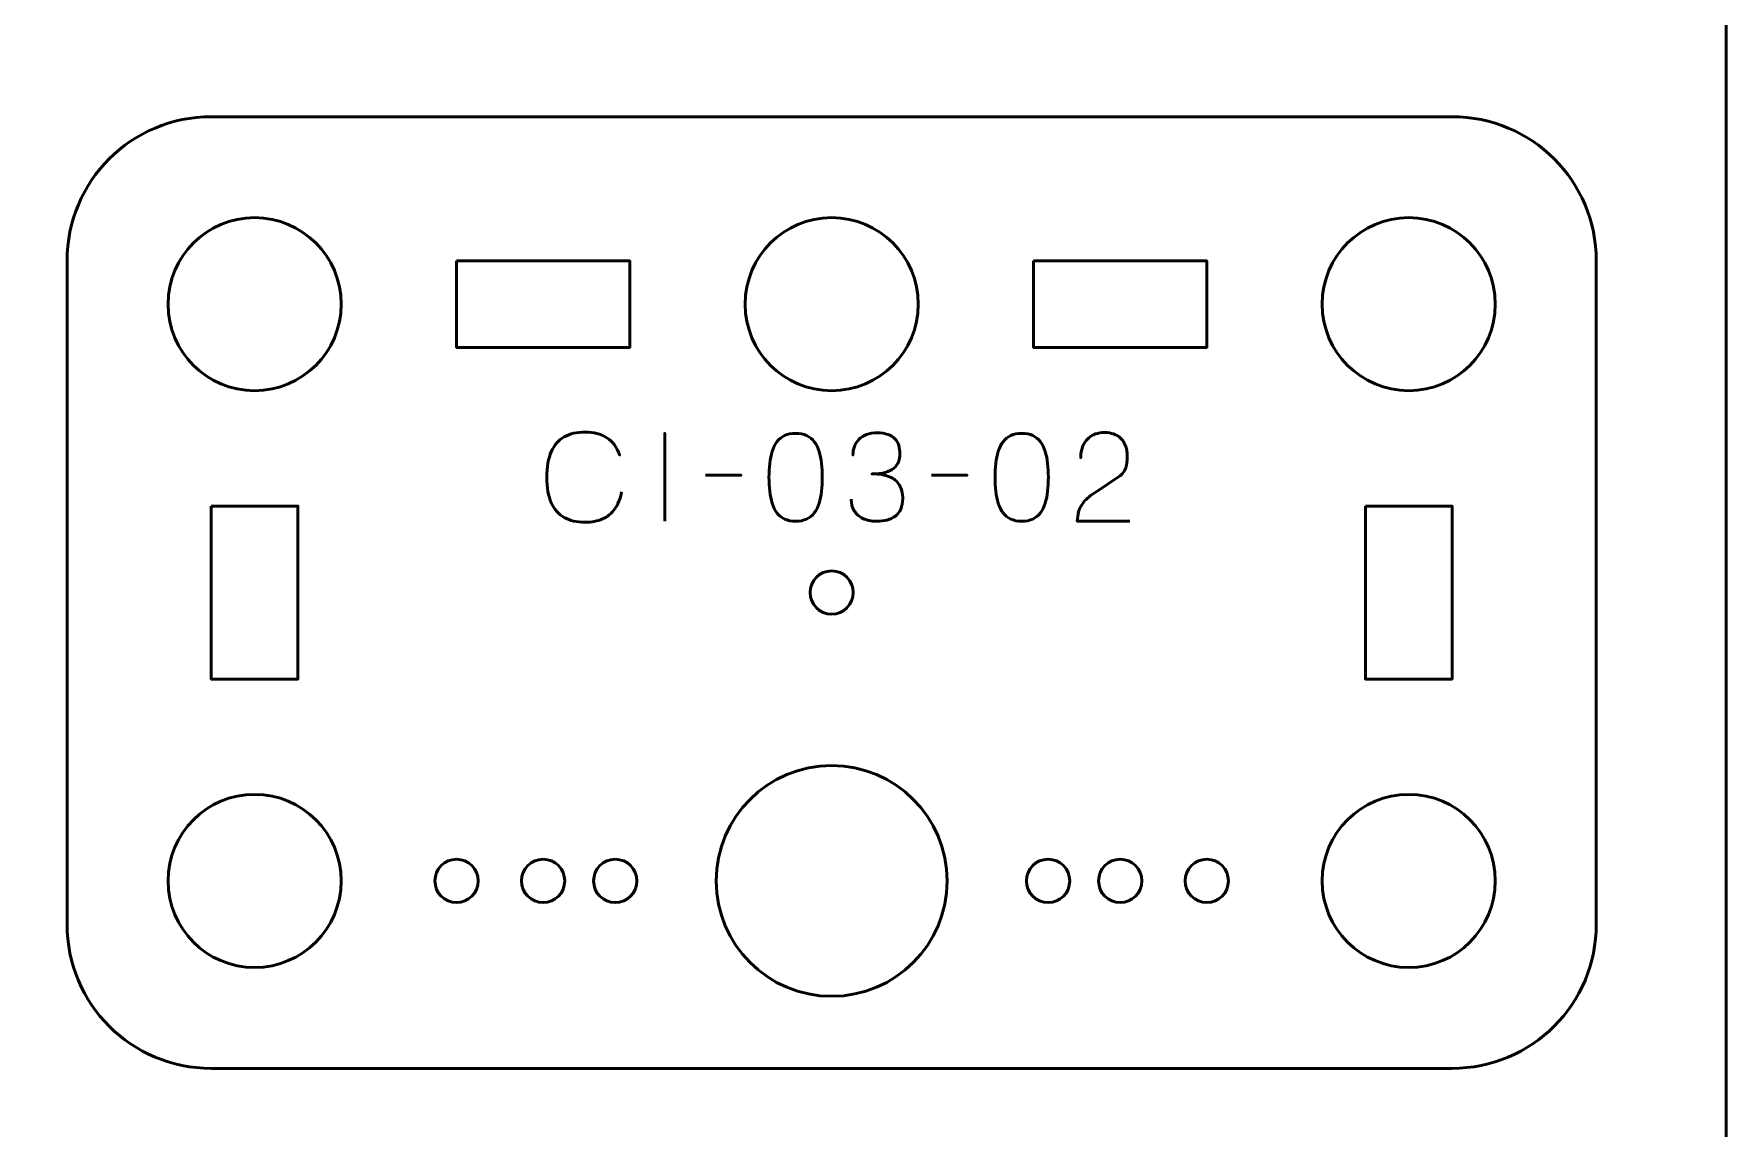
# Model space of a CAD drawing. Header units: centimetres. Extents: x -21 to 0, y -29.7 to 0.
# Drawn here: x -5.87 to 0, y -19.51 to -15.71 of the extents above; entities that cross this region are included whole.
import ezdxf

# ---------------------------------------------------------------- set-up
doc = ezdxf.new("R2010")
doc.units = ezdxf.units.CM
doc.header["$MEASUREMENT"] = 0
doc.layers.add('Layer 1', color=7, linetype='Continuous')

msp = doc.modelspace()

# ---------------------------------------------------------------- linework, layer by layer
at = {"layer": 'Layer 1', "color": 250, "lineweight": 53}
msp.add_ellipse((-3.1, -18.65), major_axis=(0, 0.4), ratio=1, dxfattribs=at)
at = {"layer": 'Layer 1', "color": 22, "lineweight": 53}
msp.add_open_spline([(-21.00003, -29.19995), (-21.00003, -29.19995), (-21.00003, -0.49992), (-21.00003, -0.49992), (-21.00003, -0.49992), (-21.00003, -0.22295), (-20.77694, 0.00004), (-20.49994, 0.00004), (-20.49994, 0.00004), (-20.49994, 0.00004), (-0.50008, 0.00004), (-0.50008, 0.00004), (-0.50008, 0.00004), (-0.22294, 0.00004), (0.00002, -0.22295), (0.00002, -0.49992), (0.00002, -0.49992), (0.00002, -0.49992), (0.00002, -29.19995), (0.00002, -29.19995), (0.00002, -29.19995), (0.00002, -29.47695), (-0.22294, -29.70004), (-0.50008, -29.70004), (-0.50008, -29.70004), (-0.50008, -29.70004), (-20.49994, -29.70004), (-20.49994, -29.70004), (-20.49994, -29.70004), (-20.77694, -29.70004), (-21.00003, -29.47695), (-21.00003, -29.19995)], degree=3, knots=[0, 0, 0, 0, 0.125, 0.125, 0.125, 0.125, 0.25, 0.25, 0.25, 0.25, 0.375, 0.375, 0.375, 0.375, 0.5, 0.5, 0.5, 0.5, 0.625, 0.625, 0.625, 0.625, 0.75, 0.75, 0.75, 0.75, 0.875, 0.875, 0.875, 0.875, 1, 1, 1, 1], dxfattribs=at)
at = {"layer": 'Layer 1', "color": 2, "lineweight": 53}
msp.add_open_spline([(-5.24994, -15.99997), (-5.24994, -15.99997), (-0.95007, -15.99997), (-0.95007, -15.99997), (-0.95007, -15.99997), (-0.67293, -15.99997), (-0.44997, -16.22306), (-0.44997, -16.50006), (-0.44997, -16.50006), (-0.44997, -16.50006), (-0.44997, -18.79993), (-0.44997, -18.79993), (-0.44997, -18.79993), (-0.44997, -19.07707), (-0.67293, -19.30003), (-0.95007, -19.30003), (-0.95007, -19.30003), (-0.95007, -19.30003), (-5.24994, -19.30003), (-5.24994, -19.30003), (-5.24994, -19.30003), (-5.52694, -19.30003), (-5.75003, -19.07707), (-5.75003, -18.79993), (-5.75003, -18.79993), (-5.75003, -18.79993), (-5.75003, -16.50006), (-5.75003, -16.50006), (-5.75003, -16.50006), (-5.75003, -16.22306), (-5.52694, -15.99997), (-5.24994, -15.99997)], degree=3, knots=[0, 0, 0, 0, 0.125, 0.125, 0.125, 0.125, 0.25, 0.25, 0.25, 0.25, 0.375, 0.375, 0.375, 0.375, 0.5, 0.5, 0.5, 0.5, 0.625, 0.625, 0.625, 0.625, 0.75, 0.75, 0.75, 0.75, 0.875, 0.875, 0.875, 0.875, 1, 1, 1, 1], dxfattribs=at)
at = {"layer": 'Layer 1', "lineweight": 53}
for points in [[(-4.8, -16.65), (-4.8, -16.81577), (-4.93423, -16.95), (-5.10001, -16.95), (-5.10001, -16.95), (-5.26567, -16.95), (-5.40001, -16.81577), (-5.40001, -16.65), (-5.40001, -16.65), (-5.40001, -16.48433), (-5.26567, -16.34999), (-5.10001, -16.34999), (-5.10001, -16.34999), (-4.93423, -16.34999), (-4.8, -16.48433), (-4.8, -16.65)], [(-2.79993, -16.65), (-2.79993, -16.81577), (-2.9343, -16.95), (-3.09993, -16.95), (-3.09993, -16.95), (-3.2657, -16.95), (-3.39993, -16.81577), (-3.39993, -16.65), (-3.39993, -16.65), (-3.39993, -16.48433), (-3.2657, -16.34999), (-3.09993, -16.34999), (-3.09993, -16.34999), (-2.9343, -16.34999), (-2.79993, -16.48433), (-2.79993, -16.65)], [(-0.8, -16.65), (-0.8, -16.81577), (-0.93433, -16.95), (-1.1, -16.95), (-1.1, -16.95), (-1.26563, -16.95), (-1.4, -16.81577), (-1.4, -16.65), (-1.4, -16.65), (-1.4, -16.48433), (-1.26563, -16.34999), (-1.1, -16.34999), (-1.1, -16.34999), (-0.93433, -16.34999), (-0.8, -16.48433), (-0.8, -16.65)], [(-4.39999, -16.50006), (-4.39999, -16.50006), (-3.79998, -16.50006), (-3.79998, -16.50006), (-3.79998, -16.50006), (-3.79998, -16.50006), (-3.79998, -16.80007), (-3.79998, -16.80007), (-3.79998, -16.80007), (-3.79998, -16.80007), (-4.39999, -16.80007), (-4.39999, -16.80007), (-4.39999, -16.80007), (-4.39999, -16.80007), (-4.39999, -16.50006), (-4.39999, -16.50006)], [(-2.40002, -16.50006), (-2.40002, -16.50006), (-1.80002, -16.50006), (-1.80002, -16.50006), (-1.80002, -16.50006), (-1.80002, -16.50006), (-1.80002, -16.80007), (-1.80002, -16.80007), (-1.80002, -16.80007), (-1.80002, -16.80007), (-2.40002, -16.80007), (-2.40002, -16.80007), (-2.40002, -16.80007), (-2.40002, -16.80007), (-2.40002, -16.50006), (-2.40002, -16.50006)], [(-5.24994, -17.35001), (-5.24994, -17.35001), (-4.94993, -17.35001), (-4.94993, -17.35001), (-4.94993, -17.35001), (-4.94993, -17.35001), (-4.94993, -17.95002), (-4.94993, -17.95002), (-4.94993, -17.95002), (-4.94993, -17.95002), (-5.24994, -17.95002), (-5.24994, -17.95002), (-5.24994, -17.95002), (-5.24994, -17.95002), (-5.24994, -17.35001), (-5.24994, -17.35001)], [(-1.25007, -17.35001), (-1.25007, -17.35001), (-0.95007, -17.35001), (-0.95007, -17.35001), (-0.95007, -17.35001), (-0.95007, -17.35001), (-0.95007, -17.95002), (-0.95007, -17.95002), (-0.95007, -17.95002), (-0.95007, -17.95002), (-1.25007, -17.95002), (-1.25007, -17.95002), (-1.25007, -17.95002), (-1.25007, -17.95002), (-1.25007, -17.35001), (-1.25007, -17.35001)], [(-4.8, -18.65007), (-4.8, -18.8157), (-4.93423, -18.95007), (-5.10001, -18.95007), (-5.10001, -18.95007), (-5.26567, -18.95007), (-5.40001, -18.8157), (-5.40001, -18.65007), (-5.40001, -18.65007), (-5.40001, -18.4843), (-5.26567, -18.35007), (-5.10001, -18.35007), (-5.10001, -18.35007), (-4.93423, -18.35007), (-4.8, -18.4843), (-4.8, -18.65007)], [(-0.8, -18.65007), (-0.8, -18.8157), (-0.93433, -18.95007), (-1.1, -18.95007), (-1.1, -18.95007), (-1.26563, -18.95007), (-1.4, -18.8157), (-1.4, -18.65007), (-1.4, -18.65007), (-1.4, -18.4843), (-1.26563, -18.35007), (-1.1, -18.35007), (-1.1, -18.35007), (-0.93433, -18.35007), (-0.8, -18.4843), (-0.8, -18.65007)]]:
    msp.add_open_spline(points, degree=3, knots=[0, 0, 0, 0, 0.25, 0.25, 0.25, 0.25, 0.5, 0.5, 0.5, 0.5, 0.75, 0.75, 0.75, 0.75, 1, 1, 1, 1], dxfattribs=at)
at = {"layer": 'Layer 1', "color": 30, "lineweight": 53}
for points, knots in [([(-3.82816, -17.30037), (-3.83268, -17.32457), (-3.84058, -17.34454), (-3.85166, -17.3602), (-3.85166, -17.3602), (-3.8628, -17.3758), (-3.87706, -17.38737), (-3.89441, -17.39492), (-3.89441, -17.39492), (-3.9117, -17.40247), (-3.93202, -17.40628), (-3.95516, -17.40621), (-3.95516, -17.40621), (-3.98331, -17.40628), (-4.00723, -17.40084), (-4.02685, -17.38977), (-4.02685, -17.38977), (-4.04646, -17.37876), (-4.06142, -17.36176), (-4.07172, -17.33869), (-4.07172, -17.33869), (-4.08202, -17.31561), (-4.08717, -17.28605), (-4.08724, -17.25), (-4.08724, -17.25), (-4.08717, -17.21409), (-4.08202, -17.18459), (-4.07172, -17.16152), (-4.07172, -17.16152), (-4.06142, -17.13845), (-4.04646, -17.12138), (-4.02685, -17.1103), (-4.02685, -17.1103), (-4.00723, -17.09922), (-3.98331, -17.09372), (-3.95516, -17.09379), (-3.95516, -17.09379), (-3.92503, -17.09372), (-3.89978, -17.10014), (-3.87946, -17.11305), (-3.87946, -17.11305), (-3.85921, -17.12596), (-3.84432, -17.14593), (-3.83494, -17.17295), (-3.83494, -17.17295), (-3.84432, -17.14593), (-3.85921, -17.12596), (-3.87946, -17.11305), (-3.87946, -17.11305), (-3.89978, -17.10014), (-3.92503, -17.09372), (-3.95516, -17.09379), (-3.95516, -17.09379), (-3.98331, -17.09372), (-4.00723, -17.09922), (-4.02685, -17.1103), (-4.02685, -17.1103), (-4.04646, -17.12138), (-4.06142, -17.13845), (-4.07172, -17.16152), (-4.07172, -17.16152), (-4.08202, -17.18459), (-4.08717, -17.21409), (-4.08724, -17.25), (-4.08724, -17.25), (-4.08717, -17.28605), (-4.08202, -17.31561), (-4.07172, -17.33869), (-4.07172, -17.33869), (-4.06142, -17.36176), (-4.04646, -17.37876), (-4.02685, -17.38977), (-4.02685, -17.38977), (-4.00723, -17.40084), (-3.98331, -17.40628), (-3.95516, -17.40621), (-3.95516, -17.40621), (-3.93202, -17.40628), (-3.9117, -17.40247), (-3.89441, -17.39492), (-3.89441, -17.39492), (-3.87706, -17.38737), (-3.8628, -17.3758), (-3.85166, -17.3602), (-3.85166, -17.3602), (-3.84058, -17.34454), (-3.83268, -17.32457), (-3.82816, -17.30037)], [0, 0, 0, 0, 0.0454545, 0.0454545, 0.0454545, 0.0454545, 0.0909091, 0.0909091, 0.0909091, 0.0909091, 0.1363636, 0.1363636, 0.1363636, 0.1363636, 0.1818182, 0.1818182, 0.1818182, 0.1818182, 0.2272727, 0.2272727, 0.2272727, 0.2272727, 0.2727273, 0.2727273, 0.2727273, 0.2727273, 0.3181818, 0.3181818, 0.3181818, 0.3181818, 0.3636364, 0.3636364, 0.3636364, 0.3636364, 0.4090909, 0.4090909, 0.4090909, 0.4090909, 0.4545455, 0.4545455, 0.4545455, 0.4545455, 0.5, 0.5, 0.5, 0.5, 0.5454545, 0.5454545, 0.5454545, 0.5454545, 0.5909091, 0.5909091, 0.5909091, 0.5909091, 0.6363636, 0.6363636, 0.6363636, 0.6363636, 0.6818182, 0.6818182, 0.6818182, 0.6818182, 0.7272727, 0.7272727, 0.7272727, 0.7272727, 0.7727273, 0.7727273, 0.7727273, 0.7727273, 0.8181818, 0.8181818, 0.8181818, 0.8181818, 0.8636364, 0.8636364, 0.8636364, 0.8636364, 0.9090909, 0.9090909, 0.9090909, 0.9090909, 0.9545455, 0.9545455, 0.9545455, 0.9545455, 1, 1, 1, 1]), ([(-3.6783, -17.40282), (-3.6783, -17.40282), (-3.6783, -17.0976), (-3.6783, -17.0976), (-3.6783, -17.0976), (-3.6783, -17.0976), (-3.6783, -17.40282), (-3.6783, -17.40282)], [0, 0, 0, 0, 0.5, 0.5, 0.5, 0.5, 1, 1, 1, 1]), ([(-3.22491, -17.40282), (-3.2101, -17.40275), (-3.19733, -17.40014), (-3.18667, -17.39506), (-3.18667, -17.39506), (-3.17609, -17.38998), (-3.16727, -17.38271), (-3.16022, -17.37347), (-3.16022, -17.37347), (-3.15323, -17.36416), (-3.14773, -17.35315), (-3.14364, -17.34045), (-3.14364, -17.34045), (-3.13961, -17.32775), (-3.13672, -17.31385), (-3.1351, -17.29861), (-3.1351, -17.29861), (-3.1334, -17.28337), (-3.13256, -17.26735), (-3.13263, -17.25042), (-3.13263, -17.25042), (-3.13256, -17.23356), (-3.1334, -17.21754), (-3.1351, -17.20237), (-3.1351, -17.20237), (-3.13672, -17.1872), (-3.13961, -17.17323), (-3.14364, -17.16053), (-3.14364, -17.16053), (-3.14773, -17.1479), (-3.15323, -17.1369), (-3.16022, -17.12751), (-3.16022, -17.12751), (-3.16727, -17.1182), (-3.17609, -17.11093), (-3.18667, -17.10585), (-3.18667, -17.10585), (-3.19733, -17.1007), (-3.2101, -17.09809), (-3.22491, -17.09802), (-3.22491, -17.09802), (-3.23973, -17.09809), (-3.2525, -17.1007), (-3.26316, -17.10585), (-3.26316, -17.10585), (-3.27374, -17.11093), (-3.28256, -17.1182), (-3.28961, -17.12751), (-3.28961, -17.12751), (-3.2966, -17.1369), (-3.3021, -17.1479), (-3.30619, -17.16053), (-3.30619, -17.16053), (-3.31022, -17.17323), (-3.31311, -17.1872), (-3.31473, -17.20237), (-3.31473, -17.20237), (-3.31642, -17.21754), (-3.31727, -17.23356), (-3.3172, -17.25042), (-3.3172, -17.25042), (-3.31727, -17.26735), (-3.31642, -17.28337), (-3.31473, -17.29861), (-3.31473, -17.29861), (-3.31311, -17.31385), (-3.31022, -17.32775), (-3.30619, -17.34045), (-3.30619, -17.34045), (-3.3021, -17.35315), (-3.2966, -17.36416), (-3.28961, -17.37347), (-3.28961, -17.37347), (-3.28256, -17.38271), (-3.27374, -17.38998), (-3.26316, -17.39506), (-3.26316, -17.39506), (-3.2525, -17.40014), (-3.23973, -17.40275), (-3.22491, -17.40282)], [0, 0, 0, 0, 0.05, 0.05, 0.05, 0.05, 0.1, 0.1, 0.1, 0.1, 0.15, 0.15, 0.15, 0.15, 0.2, 0.2, 0.2, 0.2, 0.25, 0.25, 0.25, 0.25, 0.3, 0.3, 0.3, 0.3, 0.35, 0.35, 0.35, 0.35, 0.4, 0.4, 0.4, 0.4, 0.45, 0.45, 0.45, 0.45, 0.5, 0.5, 0.5, 0.5, 0.55, 0.55, 0.55, 0.55, 0.6, 0.6, 0.6, 0.6, 0.65, 0.65, 0.65, 0.65, 0.7, 0.7, 0.7, 0.7, 0.75, 0.75, 0.75, 0.75, 0.8, 0.8, 0.8, 0.8, 0.85, 0.85, 0.85, 0.85, 0.9, 0.9, 0.9, 0.9, 0.95, 0.95, 0.95, 0.95, 1, 1, 1, 1]), ([(-3.22491, -17.40282), (-3.2101, -17.40275), (-3.19733, -17.40014), (-3.18667, -17.39506), (-3.18667, -17.39506), (-3.17609, -17.38998), (-3.16727, -17.38271), (-3.16022, -17.37347), (-3.16022, -17.37347), (-3.15323, -17.36416), (-3.14773, -17.35315), (-3.14364, -17.34045), (-3.14364, -17.34045), (-3.13961, -17.32775), (-3.13672, -17.31385), (-3.1351, -17.29861), (-3.1351, -17.29861), (-3.1334, -17.28337), (-3.13256, -17.26735), (-3.13263, -17.25042), (-3.13263, -17.25042), (-3.13256, -17.23356), (-3.1334, -17.21754), (-3.1351, -17.20237), (-3.1351, -17.20237), (-3.13672, -17.1872), (-3.13961, -17.17323), (-3.14364, -17.16053), (-3.14364, -17.16053), (-3.14773, -17.1479), (-3.15323, -17.1369), (-3.16022, -17.12751), (-3.16022, -17.12751), (-3.16727, -17.1182), (-3.17609, -17.11093), (-3.18667, -17.10585), (-3.18667, -17.10585), (-3.19733, -17.1007), (-3.2101, -17.09809), (-3.22491, -17.09802), (-3.22491, -17.09802), (-3.23973, -17.09809), (-3.2525, -17.1007), (-3.26316, -17.10585), (-3.26316, -17.10585), (-3.27374, -17.11093), (-3.28256, -17.1182), (-3.28961, -17.12751), (-3.28961, -17.12751), (-3.2966, -17.1369), (-3.3021, -17.1479), (-3.30619, -17.16053), (-3.30619, -17.16053), (-3.31022, -17.17323), (-3.31311, -17.1872), (-3.31473, -17.20237), (-3.31473, -17.20237), (-3.31642, -17.21754), (-3.31727, -17.23356), (-3.3172, -17.25042), (-3.3172, -17.25042), (-3.31727, -17.26735), (-3.31642, -17.28337), (-3.31473, -17.29861), (-3.31473, -17.29861), (-3.31311, -17.31385), (-3.31022, -17.32775), (-3.30619, -17.34045), (-3.30619, -17.34045), (-3.3021, -17.35315), (-3.2966, -17.36416), (-3.28961, -17.37347), (-3.28961, -17.37347), (-3.28256, -17.38271), (-3.27374, -17.38998), (-3.26316, -17.39506), (-3.26316, -17.39506), (-3.2525, -17.40014), (-3.23973, -17.40275), (-3.22491, -17.40282)], [0, 0, 0, 0, 0.05, 0.05, 0.05, 0.05, 0.1, 0.1, 0.1, 0.1, 0.15, 0.15, 0.15, 0.15, 0.2, 0.2, 0.2, 0.2, 0.25, 0.25, 0.25, 0.25, 0.3, 0.3, 0.3, 0.3, 0.35, 0.35, 0.35, 0.35, 0.4, 0.4, 0.4, 0.4, 0.45, 0.45, 0.45, 0.45, 0.5, 0.5, 0.5, 0.5, 0.55, 0.55, 0.55, 0.55, 0.6, 0.6, 0.6, 0.6, 0.65, 0.65, 0.65, 0.65, 0.7, 0.7, 0.7, 0.7, 0.75, 0.75, 0.75, 0.75, 0.8, 0.8, 0.8, 0.8, 0.85, 0.85, 0.85, 0.85, 0.9, 0.9, 0.9, 0.9, 0.95, 0.95, 0.95, 0.95, 1, 1, 1, 1]), ([(-3.0323, -17.3262), (-3.03223, -17.34144), (-3.0287, -17.3547), (-3.02172, -17.3662), (-3.02172, -17.3662), (-3.01473, -17.37763), (-3.00478, -17.38659), (-2.9918, -17.39301), (-2.9918, -17.39301), (-2.97882, -17.39943), (-2.96323, -17.40268), (-2.94509, -17.40282), (-2.94509, -17.40282), (-2.93148, -17.40282), (-2.91913, -17.40141), (-2.90791, -17.39845), (-2.90791, -17.39845), (-2.89676, -17.39548), (-2.88717, -17.3909), (-2.87905, -17.38462), (-2.87905, -17.38462), (-2.87094, -17.37834), (-2.86473, -17.37022), (-2.86029, -17.36035), (-2.86029, -17.36035), (-2.85591, -17.3504), (-2.85373, -17.33847), (-2.85366, -17.3245), (-2.85366, -17.3245), (-2.85358, -17.30588), (-2.85739, -17.29014), (-2.86494, -17.27737), (-2.86494, -17.27737), (-2.87249, -17.2646), (-2.88421, -17.25501), (-2.89994, -17.24845), (-2.89994, -17.24845), (-2.91567, -17.24188), (-2.93585, -17.23857), (-2.96033, -17.23857), (-2.96033, -17.23857), (-2.94206, -17.23864), (-2.92675, -17.23695), (-2.91426, -17.23349), (-2.91426, -17.23349), (-2.90184, -17.23003), (-2.8919, -17.22516), (-2.88442, -17.21881), (-2.88442, -17.21881), (-2.87694, -17.21253), (-2.87151, -17.20505), (-2.86826, -17.19645), (-2.86826, -17.19645), (-2.86494, -17.18791), (-2.86332, -17.17853), (-2.86339, -17.1683), (-2.86339, -17.1683), (-2.86332, -17.15806), (-2.86473, -17.14861), (-2.86755, -17.13986), (-2.86755, -17.13986), (-2.87031, -17.13111), (-2.87482, -17.12342), (-2.88096, -17.11686), (-2.88096, -17.11686), (-2.8871, -17.1103), (-2.89521, -17.10515), (-2.90516, -17.10148), (-2.90516, -17.10148), (-2.91518, -17.09781), (-2.92739, -17.09598), (-2.94171, -17.09591), (-2.94171, -17.09591), (-2.95596, -17.09598), (-2.96845, -17.09809), (-2.97903, -17.10219), (-2.97903, -17.10219), (-2.98969, -17.10628), (-2.99843, -17.11185), (-3.00549, -17.11898), (-3.00549, -17.11898), (-3.01247, -17.1261), (-3.0177, -17.13422), (-3.02115, -17.14339), (-3.02115, -17.14339), (-3.02468, -17.15256), (-3.02637, -17.1623), (-3.02637, -17.17253), (-3.02637, -17.17253), (-3.02637, -17.1623), (-3.02468, -17.15256), (-3.02115, -17.14339), (-3.02115, -17.14339), (-3.0177, -17.13422), (-3.01247, -17.1261), (-3.00549, -17.11898), (-3.00549, -17.11898), (-2.99843, -17.11185), (-2.98969, -17.10628), (-2.97903, -17.10219), (-2.97903, -17.10219), (-2.96845, -17.09809), (-2.95596, -17.09598), (-2.94171, -17.09591), (-2.94171, -17.09591), (-2.92739, -17.09598), (-2.91518, -17.09781), (-2.90516, -17.10148), (-2.90516, -17.10148), (-2.89521, -17.10515), (-2.8871, -17.1103), (-2.88096, -17.11686), (-2.88096, -17.11686), (-2.87482, -17.12342), (-2.87031, -17.13111), (-2.86755, -17.13986), (-2.86755, -17.13986), (-2.86473, -17.14861), (-2.86332, -17.15806), (-2.86339, -17.1683), (-2.86339, -17.1683), (-2.86332, -17.17853), (-2.86494, -17.18791), (-2.86826, -17.19645), (-2.86826, -17.19645), (-2.87151, -17.20505), (-2.87694, -17.21253), (-2.88442, -17.21881), (-2.88442, -17.21881), (-2.8919, -17.22516), (-2.90184, -17.23003), (-2.91426, -17.23349), (-2.91426, -17.23349), (-2.92675, -17.23695), (-2.94206, -17.23864), (-2.96033, -17.23857), (-2.96033, -17.23857), (-2.93585, -17.23857), (-2.91567, -17.24188), (-2.89994, -17.24845), (-2.89994, -17.24845), (-2.88421, -17.25501), (-2.87249, -17.2646), (-2.86494, -17.27737), (-2.86494, -17.27737), (-2.85739, -17.29014), (-2.85358, -17.30588), (-2.85366, -17.3245), (-2.85366, -17.3245), (-2.85373, -17.33847), (-2.85591, -17.3504), (-2.86029, -17.36035), (-2.86029, -17.36035), (-2.86473, -17.37022), (-2.87094, -17.37834), (-2.87905, -17.38462), (-2.87905, -17.38462), (-2.88717, -17.3909), (-2.89676, -17.39548), (-2.90791, -17.39845), (-2.90791, -17.39845), (-2.91913, -17.40141), (-2.93148, -17.40282), (-2.94509, -17.40282), (-2.94509, -17.40282), (-2.96323, -17.40268), (-2.97882, -17.39943), (-2.9918, -17.39301), (-2.9918, -17.39301), (-3.00478, -17.38659), (-3.01473, -17.37763), (-3.02172, -17.3662), (-3.02172, -17.3662), (-3.0287, -17.3547), (-3.03223, -17.34144), (-3.0323, -17.3262)], [0, 0, 0, 0, 0.0227273, 0.0227273, 0.0227273, 0.0227273, 0.0454545, 0.0454545, 0.0454545, 0.0454545, 0.0681818, 0.0681818, 0.0681818, 0.0681818, 0.0909091, 0.0909091, 0.0909091, 0.0909091, 0.1136364, 0.1136364, 0.1136364, 0.1136364, 0.1363636, 0.1363636, 0.1363636, 0.1363636, 0.1590909, 0.1590909, 0.1590909, 0.1590909, 0.1818182, 0.1818182, 0.1818182, 0.1818182, 0.2045455, 0.2045455, 0.2045455, 0.2045455, 0.2272727, 0.2272727, 0.2272727, 0.2272727, 0.25, 0.25, 0.25, 0.25, 0.2727273, 0.2727273, 0.2727273, 0.2727273, 0.2954545, 0.2954545, 0.2954545, 0.2954545, 0.3181818, 0.3181818, 0.3181818, 0.3181818, 0.3409091, 0.3409091, 0.3409091, 0.3409091, 0.3636364, 0.3636364, 0.3636364, 0.3636364, 0.3863636, 0.3863636, 0.3863636, 0.3863636, 0.4090909, 0.4090909, 0.4090909, 0.4090909, 0.4318182, 0.4318182, 0.4318182, 0.4318182, 0.4545455, 0.4545455, 0.4545455, 0.4545455, 0.4772727, 0.4772727, 0.4772727, 0.4772727, 0.5, 0.5, 0.5, 0.5, 0.5227273, 0.5227273, 0.5227273, 0.5227273, 0.5454545, 0.5454545, 0.5454545, 0.5454545, 0.5681818, 0.5681818, 0.5681818, 0.5681818, 0.5909091, 0.5909091, 0.5909091, 0.5909091, 0.6136364, 0.6136364, 0.6136364, 0.6136364, 0.6363636, 0.6363636, 0.6363636, 0.6363636, 0.6590909, 0.6590909, 0.6590909, 0.6590909, 0.6818182, 0.6818182, 0.6818182, 0.6818182, 0.7045455, 0.7045455, 0.7045455, 0.7045455, 0.7272727, 0.7272727, 0.7272727, 0.7272727, 0.75, 0.75, 0.75, 0.75, 0.7727273, 0.7727273, 0.7727273, 0.7727273, 0.7954545, 0.7954545, 0.7954545, 0.7954545, 0.8181818, 0.8181818, 0.8181818, 0.8181818, 0.8409091, 0.8409091, 0.8409091, 0.8409091, 0.8636364, 0.8636364, 0.8636364, 0.8636364, 0.8863636, 0.8863636, 0.8863636, 0.8863636, 0.9090909, 0.9090909, 0.9090909, 0.9090909, 0.9318182, 0.9318182, 0.9318182, 0.9318182, 0.9545455, 0.9545455, 0.9545455, 0.9545455, 0.9772727, 0.9772727, 0.9772727, 0.9772727, 1, 1, 1, 1]), ([(-2.44133, -17.40282), (-2.42652, -17.40275), (-2.41375, -17.40014), (-2.40309, -17.39506), (-2.40309, -17.39506), (-2.39251, -17.38998), (-2.38369, -17.38271), (-2.37664, -17.37347), (-2.37664, -17.37347), (-2.36965, -17.36416), (-2.36415, -17.35315), (-2.36006, -17.34045), (-2.36006, -17.34045), (-2.35603, -17.32775), (-2.35314, -17.31385), (-2.35152, -17.29861), (-2.35152, -17.29861), (-2.34982, -17.28337), (-2.34898, -17.26735), (-2.34905, -17.25042), (-2.34905, -17.25042), (-2.34898, -17.23356), (-2.34982, -17.21754), (-2.35152, -17.20237), (-2.35152, -17.20237), (-2.35314, -17.1872), (-2.35603, -17.17323), (-2.36006, -17.16053), (-2.36006, -17.16053), (-2.36415, -17.1479), (-2.36965, -17.1369), (-2.37664, -17.12751), (-2.37664, -17.12751), (-2.38369, -17.1182), (-2.39251, -17.11093), (-2.40309, -17.10585), (-2.40309, -17.10585), (-2.41375, -17.1007), (-2.42652, -17.09809), (-2.44133, -17.09802), (-2.44133, -17.09802), (-2.45615, -17.09809), (-2.46892, -17.1007), (-2.47958, -17.10585), (-2.47958, -17.10585), (-2.49016, -17.11093), (-2.49898, -17.1182), (-2.50603, -17.12751), (-2.50603, -17.12751), (-2.51302, -17.1369), (-2.51852, -17.1479), (-2.52261, -17.16053), (-2.52261, -17.16053), (-2.52664, -17.17323), (-2.52953, -17.1872), (-2.53115, -17.20237), (-2.53115, -17.20237), (-2.53284, -17.21754), (-2.53369, -17.23356), (-2.53362, -17.25042), (-2.53362, -17.25042), (-2.53369, -17.26735), (-2.53284, -17.28337), (-2.53115, -17.29861), (-2.53115, -17.29861), (-2.52953, -17.31385), (-2.52664, -17.32775), (-2.52261, -17.34045), (-2.52261, -17.34045), (-2.51852, -17.35315), (-2.51302, -17.36416), (-2.50603, -17.37347), (-2.50603, -17.37347), (-2.49898, -17.38271), (-2.49016, -17.38998), (-2.47958, -17.39506), (-2.47958, -17.39506), (-2.46892, -17.40014), (-2.45615, -17.40275), (-2.44133, -17.40282)], [0, 0, 0, 0, 0.05, 0.05, 0.05, 0.05, 0.1, 0.1, 0.1, 0.1, 0.15, 0.15, 0.15, 0.15, 0.2, 0.2, 0.2, 0.2, 0.25, 0.25, 0.25, 0.25, 0.3, 0.3, 0.3, 0.3, 0.35, 0.35, 0.35, 0.35, 0.4, 0.4, 0.4, 0.4, 0.45, 0.45, 0.45, 0.45, 0.5, 0.5, 0.5, 0.5, 0.55, 0.55, 0.55, 0.55, 0.6, 0.6, 0.6, 0.6, 0.65, 0.65, 0.65, 0.65, 0.7, 0.7, 0.7, 0.7, 0.75, 0.75, 0.75, 0.75, 0.8, 0.8, 0.8, 0.8, 0.85, 0.85, 0.85, 0.85, 0.9, 0.9, 0.9, 0.9, 0.95, 0.95, 0.95, 0.95, 1, 1, 1, 1]), ([(-2.44133, -17.40282), (-2.42652, -17.40275), (-2.41375, -17.40014), (-2.40309, -17.39506), (-2.40309, -17.39506), (-2.39251, -17.38998), (-2.38369, -17.38271), (-2.37664, -17.37347), (-2.37664, -17.37347), (-2.36965, -17.36416), (-2.36415, -17.35315), (-2.36006, -17.34045), (-2.36006, -17.34045), (-2.35603, -17.32775), (-2.35314, -17.31385), (-2.35152, -17.29861), (-2.35152, -17.29861), (-2.34982, -17.28337), (-2.34898, -17.26735), (-2.34905, -17.25042), (-2.34905, -17.25042), (-2.34898, -17.23356), (-2.34982, -17.21754), (-2.35152, -17.20237), (-2.35152, -17.20237), (-2.35314, -17.1872), (-2.35603, -17.17323), (-2.36006, -17.16053), (-2.36006, -17.16053), (-2.36415, -17.1479), (-2.36965, -17.1369), (-2.37664, -17.12751), (-2.37664, -17.12751), (-2.38369, -17.1182), (-2.39251, -17.11093), (-2.40309, -17.10585), (-2.40309, -17.10585), (-2.41375, -17.1007), (-2.42652, -17.09809), (-2.44133, -17.09802), (-2.44133, -17.09802), (-2.45615, -17.09809), (-2.46892, -17.1007), (-2.47958, -17.10585), (-2.47958, -17.10585), (-2.49016, -17.11093), (-2.49898, -17.1182), (-2.50603, -17.12751), (-2.50603, -17.12751), (-2.51302, -17.1369), (-2.51852, -17.1479), (-2.52261, -17.16053), (-2.52261, -17.16053), (-2.52664, -17.17323), (-2.52953, -17.1872), (-2.53115, -17.20237), (-2.53115, -17.20237), (-2.53284, -17.21754), (-2.53369, -17.23356), (-2.53362, -17.25042), (-2.53362, -17.25042), (-2.53369, -17.26735), (-2.53284, -17.28337), (-2.53115, -17.29861), (-2.53115, -17.29861), (-2.52953, -17.31385), (-2.52664, -17.32775), (-2.52261, -17.34045), (-2.52261, -17.34045), (-2.51852, -17.35315), (-2.51302, -17.36416), (-2.50603, -17.37347), (-2.50603, -17.37347), (-2.49898, -17.38271), (-2.49016, -17.38998), (-2.47958, -17.39506), (-2.47958, -17.39506), (-2.46892, -17.40014), (-2.45615, -17.40275), (-2.44133, -17.40282)], [0, 0, 0, 0, 0.05, 0.05, 0.05, 0.05, 0.1, 0.1, 0.1, 0.1, 0.15, 0.15, 0.15, 0.15, 0.2, 0.2, 0.2, 0.2, 0.25, 0.25, 0.25, 0.25, 0.3, 0.3, 0.3, 0.3, 0.35, 0.35, 0.35, 0.35, 0.4, 0.4, 0.4, 0.4, 0.45, 0.45, 0.45, 0.45, 0.5, 0.5, 0.5, 0.5, 0.55, 0.55, 0.55, 0.55, 0.6, 0.6, 0.6, 0.6, 0.65, 0.65, 0.65, 0.65, 0.7, 0.7, 0.7, 0.7, 0.75, 0.75, 0.75, 0.75, 0.8, 0.8, 0.8, 0.8, 0.85, 0.85, 0.85, 0.85, 0.9, 0.9, 0.9, 0.9, 0.95, 0.95, 0.95, 0.95, 1, 1, 1, 1]), ([(-2.06711, -17.40282), (-2.06711, -17.40282), (-2.24872, -17.40282), (-2.24872, -17.40282), (-2.24872, -17.40282), (-2.24837, -17.39054), (-2.24682, -17.37968), (-2.2442, -17.37036), (-2.2442, -17.37036), (-2.24152, -17.36105), (-2.23793, -17.35287), (-2.23348, -17.34581), (-2.23348, -17.34581), (-2.22896, -17.33876), (-2.22381, -17.33248), (-2.21796, -17.32697), (-2.21796, -17.32697), (-2.2121, -17.3214), (-2.20582, -17.31632), (-2.19905, -17.31152), (-2.19905, -17.31152), (-2.19228, -17.30679), (-2.18529, -17.30207), (-2.17802, -17.29741), (-2.17802, -17.29741), (-2.17802, -17.29741), (-2.10563, -17.24915), (-2.10563, -17.24915), (-2.10563, -17.24915), (-2.09823, -17.24393), (-2.09244, -17.23822), (-2.08835, -17.23208), (-2.08835, -17.23208), (-2.08419, -17.22594), (-2.08129, -17.21945), (-2.07953, -17.2126), (-2.07953, -17.2126), (-2.07784, -17.20583), (-2.07678, -17.19885), (-2.07643, -17.19179), (-2.07643, -17.19179), (-2.07607, -17.18466), (-2.07593, -17.17754), (-2.076, -17.17041), (-2.076, -17.17041), (-2.076, -17.16456), (-2.07678, -17.15828), (-2.07833, -17.1515), (-2.07833, -17.1515), (-2.07995, -17.1448), (-2.08249, -17.1381), (-2.08609, -17.13147), (-2.08609, -17.13147), (-2.08969, -17.12483), (-2.09449, -17.11877), (-2.10048, -17.11326), (-2.10048, -17.11326), (-2.10648, -17.10783), (-2.11389, -17.10346), (-2.12271, -17.10014), (-2.12271, -17.10014), (-2.13153, -17.09682), (-2.1419, -17.09513), (-2.15389, -17.09506), (-2.15389, -17.09506), (-2.16596, -17.09513), (-2.17661, -17.09682), (-2.18579, -17.10007), (-2.18579, -17.10007), (-2.19496, -17.10331), (-2.20279, -17.10783), (-2.20928, -17.11354), (-2.20928, -17.11354), (-2.21577, -17.11926), (-2.22099, -17.12589), (-2.22508, -17.1333), (-2.22508, -17.1333), (-2.22918, -17.14071), (-2.23214, -17.14861), (-2.23404, -17.15694), (-2.23404, -17.15694), (-2.23595, -17.16526), (-2.23687, -17.17373), (-2.23687, -17.18227), (-2.23687, -17.18227), (-2.23687, -17.17373), (-2.23595, -17.16526), (-2.23404, -17.15694), (-2.23404, -17.15694), (-2.23214, -17.14861), (-2.22918, -17.14071), (-2.22508, -17.1333), (-2.22508, -17.1333), (-2.22099, -17.12589), (-2.21577, -17.11926), (-2.20928, -17.11354), (-2.20928, -17.11354), (-2.20279, -17.10783), (-2.19496, -17.10331), (-2.18579, -17.10007), (-2.18579, -17.10007), (-2.17661, -17.09682), (-2.16596, -17.09513), (-2.15389, -17.09506), (-2.15389, -17.09506), (-2.1419, -17.09513), (-2.13153, -17.09682), (-2.12271, -17.10014), (-2.12271, -17.10014), (-2.11389, -17.10346), (-2.10648, -17.10783), (-2.10048, -17.11326), (-2.10048, -17.11326), (-2.09449, -17.11877), (-2.08969, -17.12483), (-2.08609, -17.13147), (-2.08609, -17.13147), (-2.08249, -17.1381), (-2.07995, -17.1448), (-2.07833, -17.1515), (-2.07833, -17.1515), (-2.07678, -17.15828), (-2.076, -17.16456), (-2.076, -17.17041), (-2.076, -17.17041), (-2.07593, -17.17754), (-2.07607, -17.18466), (-2.07643, -17.19179), (-2.07643, -17.19179), (-2.07678, -17.19885), (-2.07784, -17.20583), (-2.07953, -17.2126), (-2.07953, -17.2126), (-2.08129, -17.21945), (-2.08419, -17.22594), (-2.08835, -17.23208), (-2.08835, -17.23208), (-2.09244, -17.23822), (-2.09823, -17.24393), (-2.10563, -17.24915), (-2.10563, -17.24915), (-2.10563, -17.24915), (-2.17802, -17.29741), (-2.17802, -17.29741), (-2.17802, -17.29741), (-2.18529, -17.30207), (-2.19228, -17.30679), (-2.19905, -17.31152), (-2.19905, -17.31152), (-2.20582, -17.31632), (-2.2121, -17.3214), (-2.21796, -17.32697), (-2.21796, -17.32697), (-2.22381, -17.33248), (-2.22896, -17.33876), (-2.23348, -17.34581), (-2.23348, -17.34581), (-2.23793, -17.35287), (-2.24152, -17.36105), (-2.2442, -17.37036), (-2.2442, -17.37036), (-2.24682, -17.37968), (-2.24837, -17.39054), (-2.24872, -17.40282), (-2.24872, -17.40282), (-2.24872, -17.40282), (-2.06711, -17.40282), (-2.06711, -17.40282)], [0, 0, 0, 0, 0.0238095, 0.0238095, 0.0238095, 0.0238095, 0.047619, 0.047619, 0.047619, 0.047619, 0.0714286, 0.0714286, 0.0714286, 0.0714286, 0.0952381, 0.0952381, 0.0952381, 0.0952381, 0.1190476, 0.1190476, 0.1190476, 0.1190476, 0.1428571, 0.1428571, 0.1428571, 0.1428571, 0.1666667, 0.1666667, 0.1666667, 0.1666667, 0.1904762, 0.1904762, 0.1904762, 0.1904762, 0.2142857, 0.2142857, 0.2142857, 0.2142857, 0.2380952, 0.2380952, 0.2380952, 0.2380952, 0.2619048, 0.2619048, 0.2619048, 0.2619048, 0.2857143, 0.2857143, 0.2857143, 0.2857143, 0.3095238, 0.3095238, 0.3095238, 0.3095238, 0.3333333, 0.3333333, 0.3333333, 0.3333333, 0.3571429, 0.3571429, 0.3571429, 0.3571429, 0.3809524, 0.3809524, 0.3809524, 0.3809524, 0.4047619, 0.4047619, 0.4047619, 0.4047619, 0.4285714, 0.4285714, 0.4285714, 0.4285714, 0.452381, 0.452381, 0.452381, 0.452381, 0.4761905, 0.4761905, 0.4761905, 0.4761905, 0.5, 0.5, 0.5, 0.5, 0.5238095, 0.5238095, 0.5238095, 0.5238095, 0.547619, 0.547619, 0.547619, 0.547619, 0.5714286, 0.5714286, 0.5714286, 0.5714286, 0.5952381, 0.5952381, 0.5952381, 0.5952381, 0.6190476, 0.6190476, 0.6190476, 0.6190476, 0.6428571, 0.6428571, 0.6428571, 0.6428571, 0.6666667, 0.6666667, 0.6666667, 0.6666667, 0.6904762, 0.6904762, 0.6904762, 0.6904762, 0.7142857, 0.7142857, 0.7142857, 0.7142857, 0.7380952, 0.7380952, 0.7380952, 0.7380952, 0.7619048, 0.7619048, 0.7619048, 0.7619048, 0.7857143, 0.7857143, 0.7857143, 0.7857143, 0.8095238, 0.8095238, 0.8095238, 0.8095238, 0.8333333, 0.8333333, 0.8333333, 0.8333333, 0.8571429, 0.8571429, 0.8571429, 0.8571429, 0.8809524, 0.8809524, 0.8809524, 0.8809524, 0.9047619, 0.9047619, 0.9047619, 0.9047619, 0.9285714, 0.9285714, 0.9285714, 0.9285714, 0.952381, 0.952381, 0.952381, 0.952381, 0.9761905, 0.9761905, 0.9761905, 0.9761905, 1, 1, 1, 1]), ([(-3.53733, -17.24322), (-3.53733, -17.24322), (-3.41414, -17.24322), (-3.41414, -17.24322), (-3.41414, -17.24322), (-3.41414, -17.24322), (-3.53733, -17.24322), (-3.53733, -17.24322)], [0, 0, 0, 0, 0.5, 0.5, 0.5, 0.5, 1, 1, 1, 1]), ([(-2.75375, -17.24322), (-2.75375, -17.24322), (-2.63056, -17.24322), (-2.63056, -17.24322), (-2.63056, -17.24322), (-2.63056, -17.24322), (-2.75375, -17.24322), (-2.75375, -17.24322)], [0, 0, 0, 0, 0.5, 0.5, 0.5, 0.5, 1, 1, 1, 1])]:
    msp.add_open_spline(points, degree=3, knots=knots, dxfattribs=at)
at = {"layer": 'Layer 1', "color": 250, "lineweight": 53}
for points in [[(-3.025, -17.65), (-3.025, -17.69141), (-3.05859, -17.725), (-3.1, -17.725), (-3.1, -17.725), (-3.1414, -17.725), (-3.175, -17.69141), (-3.175, -17.65), (-3.175, -17.65), (-3.175, -17.6086), (-3.1414, -17.575), (-3.1, -17.575), (-3.1, -17.575), (-3.05859, -17.575), (-3.025, -17.6086), (-3.025, -17.65)], [(-4.4, -18.575), (-4.35859, -18.575), (-4.325, -18.6086), (-4.325, -18.65), (-4.325, -18.65), (-4.325, -18.69141), (-4.35859, -18.725), (-4.4, -18.725), (-4.4, -18.725), (-4.4414, -18.725), (-4.475, -18.69141), (-4.475, -18.65), (-4.475, -18.65), (-4.475, -18.6086), (-4.4414, -18.575), (-4.4, -18.575)], [(-4.1, -18.575), (-4.05859, -18.575), (-4.025, -18.6086), (-4.025, -18.65), (-4.025, -18.65), (-4.025, -18.69141), (-4.05859, -18.725), (-4.1, -18.725), (-4.1, -18.725), (-4.1414, -18.725), (-4.175, -18.69141), (-4.175, -18.65), (-4.175, -18.65), (-4.175, -18.6086), (-4.1414, -18.575), (-4.1, -18.575)], [(-3.85, -18.575), (-3.80859, -18.575), (-3.775, -18.6086), (-3.775, -18.65), (-3.775, -18.65), (-3.775, -18.69141), (-3.80859, -18.725), (-3.85, -18.725), (-3.85, -18.725), (-3.8914, -18.725), (-3.925, -18.69141), (-3.925, -18.65), (-3.925, -18.65), (-3.925, -18.6086), (-3.8914, -18.575), (-3.85, -18.575)], [(-2.35, -18.725), (-2.3914, -18.725), (-2.425, -18.69141), (-2.425, -18.65), (-2.425, -18.65), (-2.425, -18.6086), (-2.3914, -18.575), (-2.35, -18.575), (-2.35, -18.575), (-2.30859, -18.575), (-2.275, -18.6086), (-2.275, -18.65), (-2.275, -18.65), (-2.275, -18.69141), (-2.30859, -18.725), (-2.35, -18.725)], [(-2.1, -18.725), (-2.1414, -18.725), (-2.175, -18.69141), (-2.175, -18.65), (-2.175, -18.65), (-2.175, -18.6086), (-2.1414, -18.575), (-2.1, -18.575), (-2.1, -18.575), (-2.05859, -18.575), (-2.025, -18.6086), (-2.025, -18.65), (-2.025, -18.65), (-2.025, -18.69141), (-2.05859, -18.725), (-2.1, -18.725)], [(-1.8, -18.725), (-1.8414, -18.725), (-1.875, -18.69141), (-1.875, -18.65), (-1.875, -18.65), (-1.875, -18.6086), (-1.8414, -18.575), (-1.8, -18.575), (-1.8, -18.575), (-1.75859, -18.575), (-1.725, -18.6086), (-1.725, -18.65), (-1.725, -18.65), (-1.725, -18.69141), (-1.75859, -18.725), (-1.8, -18.725)]]:
    msp.add_open_spline(points, degree=3, knots=[0, 0, 0, 0, 0.25, 0.25, 0.25, 0.25, 0.5, 0.5, 0.5, 0.5, 0.75, 0.75, 0.75, 0.75, 1, 1, 1, 1], dxfattribs=at)

doc.saveas('drawing.dxf')
